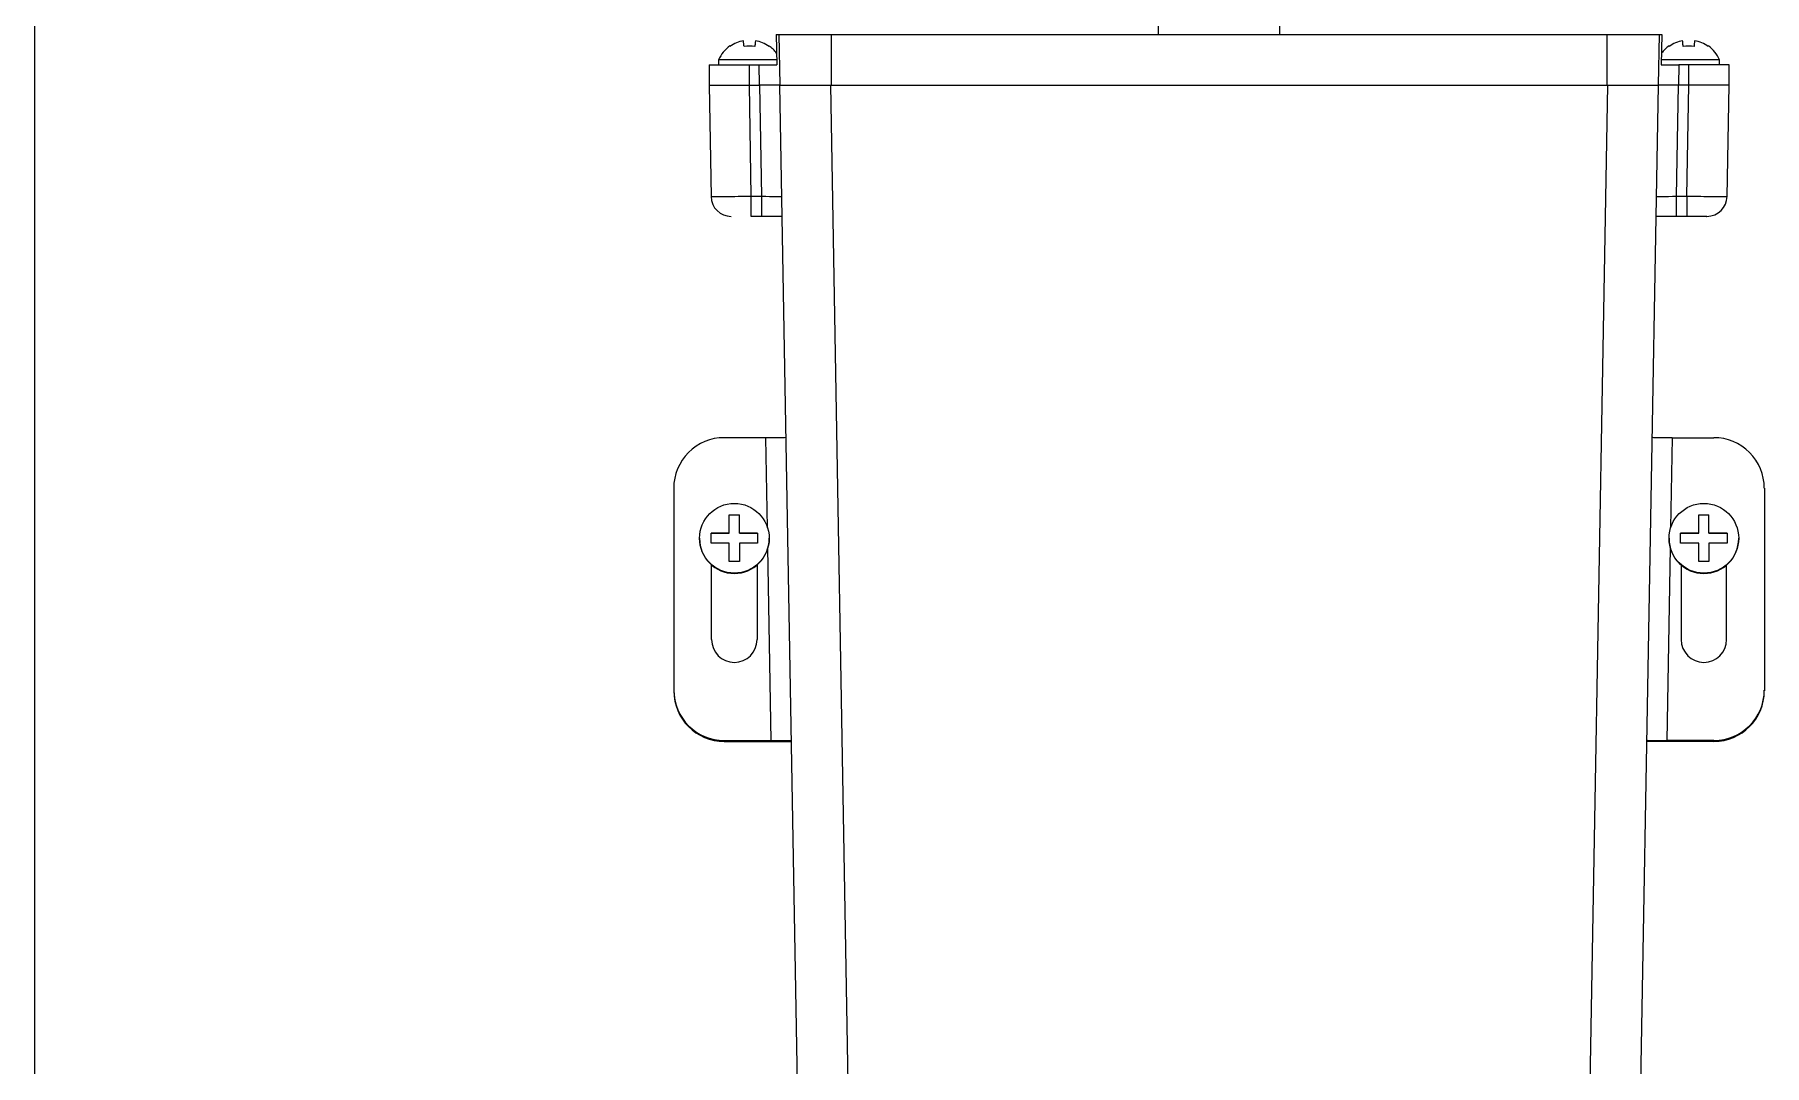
# Model space of a CAD drawing. Header units: millimetres. Extents: x 0.5 to 34.7, y 0.4 to 49.1.
# Drawn here: x 0.49 to 11.9, y 14.05 to 20.86 of the extents above; entities that cross this region are included whole.
import ezdxf

# ---------------------------------------------------------------- set-up
doc = ezdxf.new("R2010")
doc.units = ezdxf.units.MM
doc.header["$LTSCALE"] = 0.166667
doc.layers.add('LEVEL0', color=179, linetype='Continuous')

msp = doc.modelspace()

# ---------------------------------------------------------------- linework, layer by layer
at = {"color": 7, "linetype": 'Continuous', "lineweight": 15}
for p, q in [((7.905, 20.859), (7.905, 20.992)), ((8.705, 20.859), (8.705, 20.992)), ((5.381, 20.859), (5.385, 20.659)), ((5.381, 20.859), (5.399, 20.859)), ((5.399, 20.859), (5.405, 20.525)), ((5.399, 20.859), (5.745, 20.859)), ((5.745, 20.859), (5.745, 20.525)), ((5.745, 20.859), (10.865, 20.859)), ((10.865, 20.859), (10.865, 20.525)), ((10.865, 20.859), (11.21, 20.859)), ((11.21, 20.859), (11.204, 20.525)), ((11.21, 20.859), (11.228, 20.859)), ((11.228, 20.859), (11.224, 20.659)), ((11.534, 20.784), (11.534, 20.78)), ((5.001, 20.692), (5.001, 20.659)), ((5.205, 20.692), (5.001, 20.692)), ((5.384, 20.692), (5.205, 20.692)), ((11.405, 20.692), (11.225, 20.692)), ((11.608, 20.692), (11.405, 20.692)), ((11.608, 20.659), (11.608, 20.692)), ((4.938, 20.659), (4.938, 20.525)), ((4.938, 20.659), (5.205, 20.659)), ((5.205, 20.525), (5.205, 20.659)), ((5.205, 20.659), (5.269, 20.659)), ((5.272, 20.525), (5.269, 20.659)), ((5.269, 20.659), (5.385, 20.659)), ((11.224, 20.659), (11.34, 20.659)), ((11.34, 20.659), (11.338, 20.525)), ((11.405, 20.659), (11.34, 20.659)), ((11.405, 20.525), (11.405, 20.659)), ((11.671, 20.659), (11.405, 20.659)), ((11.671, 20.525), (11.671, 20.659)), ((4.938, 20.525), (4.951, 19.79)), ((4.938, 20.525), (5.205, 20.525)), ((4.938, 20.525), (5.205, 20.525)), ((5.205, 20.525), (5.272, 20.525)), ((5.217, 19.792), (5.205, 20.525)), ((5.405, 20.525), (5.272, 20.525)), ((5.286, 19.792), (5.273, 20.525)), ((5.405, 20.525), (5.425, 20.525)), ((5.638, 7.259), (5.406, 20.525)), ((5.425, 20.525), (5.629, 20.525)), ((5.629, 20.525), (5.745, 20.525)), ((5.74, 20.525), (5.971, 7.259)), ((5.745, 20.525), (10.865, 20.525)), ((10.638, 7.259), (10.87, 20.525)), ((10.865, 20.525), (10.98, 20.525)), ((11.203, 20.525), (10.971, 7.259)), ((10.98, 20.525), (11.184, 20.525)), ((11.184, 20.525), (11.204, 20.525)), ((11.338, 20.525), (11.204, 20.525)), ((11.336, 20.525), (11.323, 19.792)), ((11.405, 20.525), (11.338, 20.525)), ((11.392, 19.792), (11.405, 20.525)), ((11.671, 20.525), (11.405, 20.525)), ((11.671, 20.525), (11.405, 20.525)), ((11.658, 19.79), (11.671, 20.525)), ((5.217, 19.659), (5.217, 19.792)), ((5.217, 19.792), (5.286, 19.792)), ((5.286, 19.659), (5.286, 19.792)), ((11.323, 19.792), (11.323, 19.659)), ((11.323, 19.792), (11.392, 19.792)), ((11.392, 19.792), (11.392, 19.659)), ((5.286, 19.659), (5.217, 19.659)), ((5.422, 19.659), (5.286, 19.659)), ((11.323, 19.659), (11.188, 19.659)), ((11.392, 19.659), (11.323, 19.659)), ((5.314, 18.198), (5.038, 18.198)), ((11.296, 18.198), (11.571, 18.198)), ((4.705, 17.865), (4.705, 16.532)), ((11.905, 17.865), (11.905, 16.532)), ((5.071, 17.688), (5.138, 17.688)), ((5.138, 17.687), (5.071, 17.687)), ((11.471, 17.688), (11.538, 17.688)), ((11.538, 17.687), (11.471, 17.687)), ((4.875, 17.534), (4.875, 17.532)), ((4.951, 17.568), (5.071, 17.568)), ((5.071, 17.567), (4.951, 17.567)), ((5.071, 17.381), (5.071, 17.501)), ((5.258, 17.567), (5.138, 17.567)), ((5.258, 17.501), (5.138, 17.501)), ((5.258, 17.568), (5.258, 17.501)), ((5.335, 17.532), (5.335, 17.534)), ((11.275, 17.534), (11.275, 17.532)), ((11.351, 17.568), (11.471, 17.568)), ((11.471, 17.567), (11.351, 17.567)), ((11.471, 17.381), (11.471, 17.501)), ((11.658, 17.567), (11.538, 17.567)), ((11.658, 17.501), (11.538, 17.501)), ((11.658, 17.568), (11.658, 17.501)), ((11.735, 17.532), (11.735, 17.534)), ((4.955, 16.865), (4.955, 17.357)), ((5.138, 17.381), (5.071, 17.381)), ((5.255, 17.357), (5.255, 16.865)), ((11.355, 17.357), (11.355, 16.865)), ((11.538, 17.381), (11.471, 17.381)), ((11.655, 16.865), (11.655, 17.357)), ((4.705, 16.532), (4.705, 16.526)), ((11.905, 16.532), (11.905, 16.526)), ((5.038, 16.199), (5.038, 16.193)), ((5.038, 16.199), (5.349, 16.199)), ((5.038, 16.193), (5.482, 16.193)), ((11.571, 16.193), (11.127, 16.193)), ((11.571, 16.199), (11.261, 16.199)), ((11.571, 16.199), (11.571, 16.193))]:
    msp.add_line(p, q, dxfattribs=at)
at = {"color": 8, "linetype": 'Continuous', "lineweight": 15}
for p, q in [((5.324, 17.603), (5.314, 18.198)), ((11.296, 18.198), (11.285, 17.603)), ((5.349, 16.199), (5.326, 17.471)), ((11.283, 17.471), (11.261, 16.199))]:
    msp.add_line(p, q, dxfattribs=at)
at = {"color": 7, "linetype": 'Continuous', "lineweight": 15, "flags": 128}
for points in [[(5.075, 20.78), (5.075, 20.782), (5.075, 20.783), (5.075, 20.783), (5.075, 20.784)], [(5.169, 20.78), (5.168, 20.787), (5.167, 20.793), (5.167, 20.799), (5.166, 20.804), (5.166, 20.809), (5.166, 20.813), (5.165, 20.816), (5.165, 20.818)], [(5.244, 20.818), (5.244, 20.816), (5.244, 20.813), (5.243, 20.809), (5.243, 20.804), (5.242, 20.799), (5.242, 20.793), (5.241, 20.787), (5.241, 20.78)], [(5.334, 20.784), (5.334, 20.783), (5.334, 20.783), (5.334, 20.782), (5.334, 20.78)], [(11.275, 20.78), (11.275, 20.782), (11.275, 20.783), (11.275, 20.783), (11.275, 20.784)], [(11.369, 20.78), (11.368, 20.787), (11.367, 20.793), (11.367, 20.799), (11.366, 20.804), (11.366, 20.809), (11.366, 20.813), (11.365, 20.816), (11.365, 20.818)], [(11.444, 20.818), (11.444, 20.816), (11.444, 20.813), (11.443, 20.809), (11.443, 20.804), (11.442, 20.799), (11.442, 20.793), (11.441, 20.787), (11.441, 20.78)], [(5.286, 19.792), (5.312, 19.792), (5.337, 19.791), (5.36, 19.791), (5.38, 19.791), (5.397, 19.79), (5.409, 19.79), (5.417, 19.79), (5.419, 19.79)], [(11.19, 19.79), (11.193, 19.79), (11.2, 19.79), (11.213, 19.79), (11.229, 19.791), (11.249, 19.791), (11.272, 19.791), (11.297, 19.792), (11.323, 19.792)]]:
    msp.add_lwpolyline(points, dxfattribs=at)
at = {"color": 7, "linetype": 'Continuous', "lineweight": 15}
for centre in [(5.105, 17.534), (11.505, 17.534)]:
    msp.add_circle(centre, 0.23, dxfattribs=at)
for centre, radius, start, end in [((5.205, 20.604), 0.222, 125.7936, 156.5087), ((5.205, 20.601), 0.221, 100.2311, 125.7629), ((5.205, 20.592), 0.191, 79.1358, 100.8642), ((5.205, 20.601), 0.221, 54.2372, 79.7688), ((5.205, 20.604), 0.222, 36.2202, 54.2064), ((11.405, 20.604), 0.222, 125.7936, 143.7798), ((11.405, 20.601), 0.221, 100.2312, 125.7628), ((11.405, 20.592), 0.191, 79.1358, 100.8642), ((11.405, 20.601), 0.221, 54.2371, 79.7689), ((11.405, 20.604), 0.222, 23.4913, 54.2064), ((5.084, 19.792), 0.133, 181.2091, 270.0003), ((11.525, 19.792), 0.133, 269.9998, 359.2494), ((5.038, 17.865), 0.333, 89.9954, 179.9958), ((11.571, 17.865), 0.333, 0.0042, 90.0046), ((5.105, 17.532), 0.23, 180.0063, 359.9937), ((11.505, 17.532), 0.23, 180.0063, 359.9937), ((5.105, 16.865), 0.15, 180.0065, 359.9935), ((11.505, 16.865), 0.15, 180.0065, 359.9935), ((5.038, 16.532), 0.333, 180.0045, 270.0043), ((5.038, 16.526), 0.333, 180.0045, 270.0043), ((11.571, 16.532), 0.333, 269.9957, 359.9955), ((11.571, 16.526), 0.333, 269.9957, 359.9955)]:
    msp.add_arc(centre, radius, start, end, dxfattribs=at)
for centre, start_param, end_param in [((5.314, 18.201), 4.712389, 6.28349), ((11.296, 18.201), 3.141288, 4.712389), ((5.349, 16.201), 4.712389, 6.28349), ((11.261, 16.201), 3.141288, 4.712389)]:
    msp.add_ellipse(centre, major_axis=(0.133, 0), ratio=0.01745, start_param=start_param, end_param=end_param, dxfattribs=at)
for points, knots in [([(4.954, 19.79), (4.954, 19.79), (4.954, 19.79), (4.988, 19.79), (5.047, 19.791), (5.128, 19.791), (5.187, 19.792), (5.217, 19.792)], [0, 0, 0, 0, 0.141102, 0.355826, 0.57054, 0.785262, 1, 1, 1, 1]), ([(11.523, 19.659), (11.524, 19.659), (11.526, 19.659), (11.513, 19.659), (11.488, 19.659), (11.45, 19.659), (11.416, 19.659), (11.397, 19.659), (11.392, 19.659)], [0, 0, 0, 0, 0.072445, 0.287519, 0.502585, 0.717627, 0.932637, 1, 1, 1, 1]), ([(5.071, 17.568), (5.071, 17.595), (5.071, 17.636), (5.071, 17.674), (5.071, 17.688)], [0, 0, 0, 0, 0.6445954, 1, 1, 1, 1]), ([(5.138, 17.568), (5.138, 17.595), (5.138, 17.636), (5.138, 17.674), (5.138, 17.688)], [0, 0, 0, 0, 0.6445954, 1, 1, 1, 1]), ([(11.471, 17.568), (11.471, 17.595), (11.471, 17.636), (11.471, 17.674), (11.471, 17.688)], [0, 0, 0, 0, 0.6445954, 1, 1, 1, 1]), ([(11.538, 17.568), (11.538, 17.595), (11.538, 17.636), (11.538, 17.674), (11.538, 17.688)], [0, 0, 0, 0, 0.6445954, 1, 1, 1, 1]), ([(4.951, 17.501), (4.951, 17.512), (4.951, 17.534), (4.951, 17.556), (4.951, 17.568)], [0, 0, 0, 0, 0.500005, 1, 1, 1, 1]), ([(5.071, 17.501), (5.045, 17.501), (5.004, 17.501), (4.965, 17.501), (4.951, 17.501)], [0, 0, 0, 0, 0.644594, 1, 1, 1, 1]), ([(5.138, 17.568), (5.164, 17.568), (5.206, 17.568), (5.244, 17.568), (5.258, 17.568)], [0, 0, 0, 0, 0.6445929, 1, 1, 1, 1]), ([(5.138, 17.501), (5.138, 17.475), (5.138, 17.434), (5.138, 17.395), (5.138, 17.381)], [0, 0, 0, 0, 0.644595, 1, 1, 1, 1]), ([(11.351, 17.501), (11.351, 17.512), (11.351, 17.534), (11.351, 17.556), (11.351, 17.568)], [0, 0, 0, 0, 0.500005, 1, 1, 1, 1]), ([(11.471, 17.501), (11.445, 17.501), (11.404, 17.501), (11.365, 17.501), (11.351, 17.501)], [0, 0, 0, 0, 0.644593, 1, 1, 1, 1]), ([(11.538, 17.568), (11.564, 17.568), (11.606, 17.568), (11.644, 17.568), (11.658, 17.568)], [0, 0, 0, 0, 0.644594, 1, 1, 1, 1]), ([(11.538, 17.501), (11.538, 17.475), (11.538, 17.434), (11.538, 17.395), (11.538, 17.381)], [0, 0, 0, 0, 0.644595, 1, 1, 1, 1])]:
    msp.add_open_spline(points, degree=3, knots=knots, dxfattribs=at)
at = {"color": 8, "linetype": 'Continuous', "lineweight": 15}
msp.add_open_spline([(11.392, 19.792), (11.401, 19.792), (11.44, 19.792), (11.508, 19.791), (11.583, 19.79), (11.635, 19.79), (11.66, 19.79), (11.656, 19.79), (11.655, 19.79)], degree=3, knots=[0, 0, 0, 0, 0.0672872, 0.2820474, 0.496821, 0.7115958, 0.9263588, 1, 1, 1, 1], dxfattribs=at)
at = {"layer": 'LEVEL0', "color": 7, "lineweight": 0}
msp.add_line((0.486, 49.09), (0.486, 0.432), dxfattribs=at)

doc.saveas('drawing.dxf')
